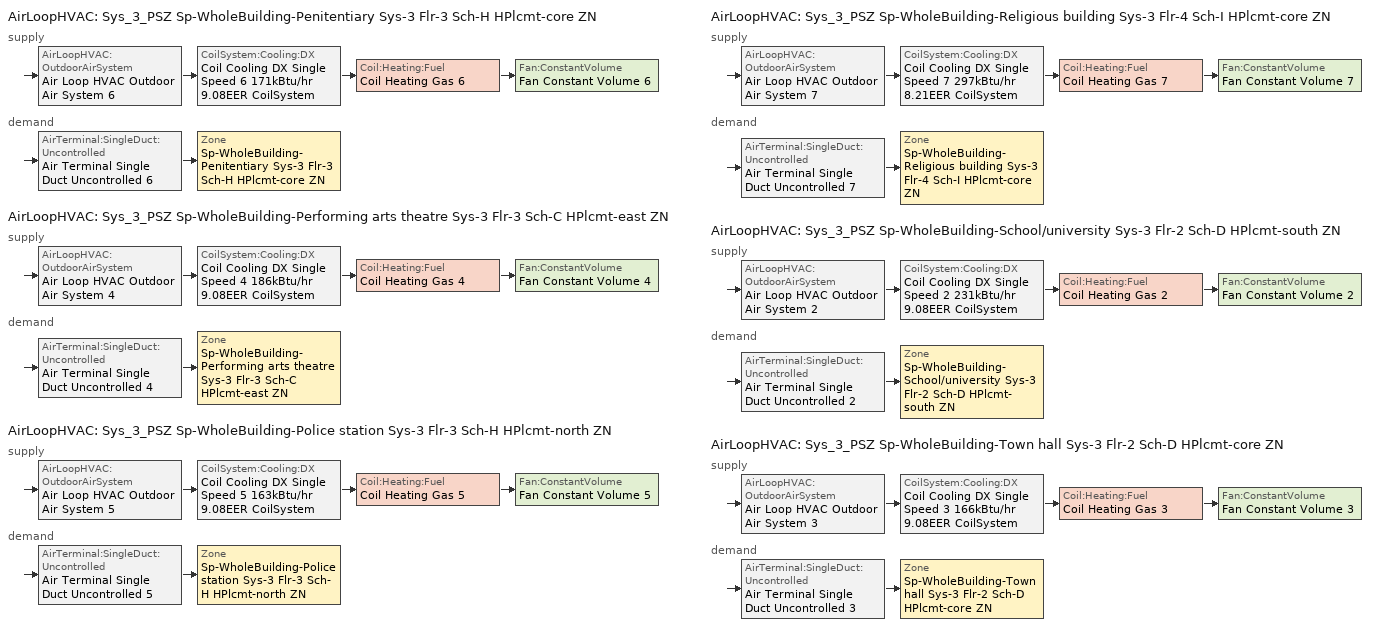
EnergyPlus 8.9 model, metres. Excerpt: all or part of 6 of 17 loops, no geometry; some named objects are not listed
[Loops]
AirLoopHVAC 'Sys_3_PSZ Sp-WholeBuilding-Penitentiary Sys-3 Flr-3 Sch-H HPlcmt-core ZN'
 supply: AirLoopHVAC:OutdoorAirSystem 'Air Loop HVAC Outdoor Air System 6' > CoilSystem:Cooling:DX 'Coil Cooling DX Single Speed 6 171kBtu/hr 9.08EER CoilSystem' > Coil:Heating:Fuel 'Coil Heating Gas 6' > Fan:ConstantVolume 'Fan Constant Volume 6'
 demand: AirTerminal:SingleDuct:Uncontrolled 'Air Terminal Single Duct Uncontrolled 6' > Zone 'Sp-WholeBuilding-Penitentiary Sys-3 Flr-3 Sch-H HPlcmt-core ZN'
AirLoopHVAC 'Sys_3_PSZ Sp-WholeBuilding-Performing arts theatre Sys-3 Flr-3 Sch-C HPlcmt-east ZN'
 supply: AirLoopHVAC:OutdoorAirSystem 'Air Loop HVAC Outdoor Air System 4' > CoilSystem:Cooling:DX 'Coil Cooling DX Single Speed 4 186kBtu/hr 9.08EER CoilSystem' > Coil:Heating:Fuel 'Coil Heating Gas 4' > Fan:ConstantVolume 'Fan Constant Volume 4'
 demand: AirTerminal:SingleDuct:Uncontrolled 'Air Terminal Single Duct Uncontrolled 4' > Zone 'Sp-WholeBuilding-Performing arts theatre Sys-3 Flr-3 Sch-C HPlcmt-east ZN'
AirLoopHVAC 'Sys_3_PSZ Sp-WholeBuilding-Police station Sys-3 Flr-3 Sch-H HPlcmt-north ZN'
 supply: AirLoopHVAC:OutdoorAirSystem 'Air Loop HVAC Outdoor Air System 5' > CoilSystem:Cooling:DX 'Coil Cooling DX Single Speed 5 163kBtu/hr 9.08EER CoilSystem' > Coil:Heating:Fuel 'Coil Heating Gas 5' > Fan:ConstantVolume 'Fan Constant Volume 5'
 demand: AirTerminal:SingleDuct:Uncontrolled 'Air Terminal Single Duct Uncontrolled 5' > Zone 'Sp-WholeBuilding-Police station Sys-3 Flr-3 Sch-H HPlcmt-north ZN'
AirLoopHVAC 'Sys_3_PSZ Sp-WholeBuilding-Religious building Sys-3 Flr-4 Sch-I HPlcmt-core ZN'
 supply: AirLoopHVAC:OutdoorAirSystem 'Air Loop HVAC Outdoor Air System 7' > CoilSystem:Cooling:DX 'Coil Cooling DX Single Speed 7 297kBtu/hr 8.21EER CoilSystem' > Coil:Heating:Fuel 'Coil Heating Gas 7' > Fan:ConstantVolume 'Fan Constant Volume 7'
 demand: AirTerminal:SingleDuct:Uncontrolled 'Air Terminal Single Duct Uncontrolled 7' > Zone 'Sp-WholeBuilding-Religious building Sys-3 Flr-4 Sch-I HPlcmt-core ZN'
AirLoopHVAC 'Sys_3_PSZ Sp-WholeBuilding-School/university Sys-3 Flr-2 Sch-D HPlcmt-south ZN'
 supply: AirLoopHVAC:OutdoorAirSystem 'Air Loop HVAC Outdoor Air System 2' > CoilSystem:Cooling:DX 'Coil Cooling DX Single Speed 2 231kBtu/hr 9.08EER CoilSystem' > Coil:Heating:Fuel 'Coil Heating Gas 2' > Fan:ConstantVolume 'Fan Constant Volume 2'
 demand: AirTerminal:SingleDuct:Uncontrolled 'Air Terminal Single Duct Uncontrolled 2' > Zone 'Sp-WholeBuilding-School/university Sys-3 Flr-2 Sch-D HPlcmt-south ZN'
AirLoopHVAC 'Sys_3_PSZ Sp-WholeBuilding-Town hall Sys-3 Flr-2 Sch-D HPlcmt-core ZN'
 supply: AirLoopHVAC:OutdoorAirSystem 'Air Loop HVAC Outdoor Air System 3' > CoilSystem:Cooling:DX 'Coil Cooling DX Single Speed 3 166kBtu/hr 9.08EER CoilSystem' > Coil:Heating:Fuel 'Coil Heating Gas 3' > Fan:ConstantVolume 'Fan Constant Volume 3'
 demand: AirTerminal:SingleDuct:Uncontrolled 'Air Terminal Single Duct Uncontrolled 3' > Zone 'Sp-WholeBuilding-Town hall Sys-3 Flr-2 Sch-D HPlcmt-core ZN'
[ZoneControl:Thermostat] Control Object Type 1=ThermostatSetpoint:DualSetpoint
Name | Zone or ZoneList | Control Type Schedule | Control Name 1
Sp-WholeBuilding-Penitentiary Sys-3 Flr-3 Sch-H HPlcmt-core ZN Thermostat | Sp-WholeBuilding-Penitentiary Sys-3 Flr-3 Sch-H HPlcmt-core ZN | Sp-WholeBuilding-Penitentiary Sys-3 Flr-3 Sch-H HPlcmt-core ZN Thermostat Schedule | Penitentiary WholeBuilding Thermostat 2
Sp-WholeBuilding-Performing arts theatre Sys-3 Flr-3 Sch-C HPlcmt-east ZN Thermostat | Sp-WholeBuilding-Performing arts theatre Sys-3 Flr-3 Sch-C HPlcmt-east ZN | Sp-WholeBuilding-Performing arts theatre Sys-3 Flr-3 Sch-C HPlcmt-east ZN Thermostat Schedule | Performing arts theatre WholeBuilding Thermostat 2
Sp-WholeBuilding-Police station Sys-3 Flr-3 Sch-H HPlcmt-north ZN Thermostat | Sp-WholeBuilding-Police station Sys-3 Flr-3 Sch-H HPlcmt-north ZN | Sp-WholeBuilding-Police station Sys-3 Flr-3 Sch-H HPlcmt-north ZN Thermostat Schedule | Police station WholeBuilding Thermostat 2
Sp-WholeBuilding-Religious building Sys-3 Flr-4 Sch-I HPlcmt-core ZN Thermostat | Sp-WholeBuilding-Religious building Sys-3 Flr-4 Sch-I HPlcmt-core ZN | Sp-WholeBuilding-Religious building Sys-3 Flr-4 Sch-I HPlcmt-core ZN Thermostat Schedule | Religious building WholeBuilding Thermostat 2
Sp-WholeBuilding-School/university Sys-3 Flr-2 Sch-D HPlcmt-south ZN Thermostat | Sp-WholeBuilding-School/university Sys-3 Flr-2 Sch-D HPlcmt-south ZN | Sp-WholeBuilding-School/university Sys-3 Flr-2 Sch-D HPlcmt-south ZN Thermostat Schedule | School/university WholeBuilding Thermostat 2
Sp-WholeBuilding-Town hall Sys-3 Flr-2 Sch-D HPlcmt-core ZN Thermostat | Sp-WholeBuilding-Town hall Sys-3 Flr-2 Sch-D HPlcmt-core ZN | Sp-WholeBuilding-Town hall Sys-3 Flr-2 Sch-D HPlcmt-core ZN Thermostat Schedule | Town hall WholeBuilding Thermostat 2
[ThermostatSetpoint:DualSetpoint]
Name | Heating Setpoint Temperature Schedule | Cooling Setpoint Temperature Schedule
Penitentiary WholeBuilding Thermostat 2; Police station WholeBuilding Thermostat 2 | NECB-H-Thermostat Setpoint-Heating | NECB-H-Thermostat Setpoint-Cooling
Performing arts theatre WholeBuilding Thermostat 2 | NECB-C-Thermostat Setpoint-Heating | NECB-C-Thermostat Setpoint-Cooling
Religious building WholeBuilding Thermostat 2 | NECB-I-Thermostat Setpoint-Heating | NECB-I-Thermostat Setpoint-Cooling
School/university WholeBuilding Thermostat 2; Town hall WholeBuilding Thermostat 2 | NECB-D-Thermostat Setpoint-Heating | NECB-D-Thermostat Setpoint-Cooling
[Zone equipment]
Sp-WholeBuilding-Penitentiary Sys-3 Flr-3 Sch-H HPlcmt-core ZN: Air Terminal Single Duct Uncontrolled 6, Zone HVAC Baseboard Convective Water 6
Sp-WholeBuilding-Performing arts theatre Sys-3 Flr-3 Sch-C HPlcmt-east ZN: Air Terminal Single Duct Uncontrolled 4, Zone HVAC Baseboard Convective Water 4
Sp-WholeBuilding-Police station Sys-3 Flr-3 Sch-H HPlcmt-north ZN: Air Terminal Single Duct Uncontrolled 5, Zone HVAC Baseboard Convective Water 5
Sp-WholeBuilding-Religious building Sys-3 Flr-4 Sch-I HPlcmt-core ZN: Air Terminal Single Duct Uncontrolled 7, Zone HVAC Baseboard Convective Water 7
Sp-WholeBuilding-School/university Sys-3 Flr-2 Sch-D HPlcmt-south ZN: Air Terminal Single Duct Uncontrolled 2, Zone HVAC Baseboard Convective Water 2
Sp-WholeBuilding-Town hall Sys-3 Flr-2 Sch-D HPlcmt-core ZN: Air Terminal Single Duct Uncontrolled 3, Zone HVAC Baseboard Convective Water 3
[Sizing:Zone] Zone Cooling Design Supply Air Temperature Input Method=SupplyAirTemperature; Zone Cooling Design Supply Air Temperature {C}=13; Zone Cooling Design Supply Air Temperature Difference {deltaC}=11.11; Zone Heating Design Supply Air Temperature Input Method=SupplyAirTemperature; Zone Heating Design Supply Air Temperature {C}=43; Zone Heating Design Supply Air Temperature Difference {deltaC}=11.11; Zone Cooling Design Supply Air Humidity Ratio {kgWater/kgDryAir}=0.0085; Zone Heating Design Supply Air Humidity Ratio {kgWater/kgDryAir}=0.008; Zone Heating Sizing Factor=1.3; Zone Cooling Sizing Factor=1.1; Cooling Design Air Flow Method=DesignDay; Cooling Design Air Flow Rate {m3/s}=0; Cooling Minimum Air Flow per Zone Floor Area {m3/s-m2}=0.000762; Cooling Minimum Air Flow {m3/s}=0; Cooling Minimum Air Flow Fraction=0; Heating Design Air Flow Method=DesignDay; Heating Design Air Flow Rate {m3/s}=0; Heating Maximum Air Flow per Zone Floor Area {m3/s-m2}=0.002032; Heating Maximum Air Flow {m3/s}=0.141576; Heating Maximum Air Flow Fraction=0.3; Account for Dedicated Outdoor Air System=No
Name | Design Specification Outdoor Air Object | Design Specification Zone Air Distribution Object
Sp-WholeBuilding-Penitentiary Sys-3 Flr-3 Sch-H HPlcmt-core ZN | Penitentiary WholeBuilding Ventilation | Sp-WholeBuilding-Penitentiary Sys-3 Flr-3 Sch-H HPlcmt-core ZN Design Spec Zone Air Dist
Sp-WholeBuilding-Performing arts theatre Sys-3 Flr-3 Sch-C HPlcmt-east ZN | Performing arts theatre WholeBuilding Ventilation | Sp-WholeBuilding-Performing arts theatre Sys-3 Flr-3 Sch-C HPlcmt-east ZN Design Spec Zone Air Dist
Sp-WholeBuilding-Police station Sys-3 Flr-3 Sch-H HPlcmt-north ZN | Police station WholeBuilding Ventilation | Sp-WholeBuilding-Police station Sys-3 Flr-3 Sch-H HPlcmt-north ZN Design Spec Zone Air Dist
Sp-WholeBuilding-Religious building Sys-3 Flr-4 Sch-I HPlcmt-core ZN | Religious building WholeBuilding Ventilation | Sp-WholeBuilding-Religious building Sys-3 Flr-4 Sch-I HPlcmt-core ZN Design Spec Zone Air Dist
Sp-WholeBuilding-School/university Sys-3 Flr-2 Sch-D HPlcmt-south ZN | School/university WholeBuilding Ventilation | Sp-WholeBuilding-School/university Sys-3 Flr-2 Sch-D HPlcmt-south ZN Design Spec Zone Air Dist
Sp-WholeBuilding-Town hall Sys-3 Flr-2 Sch-D HPlcmt-core ZN | Town hall WholeBuilding Ventilation | Sp-WholeBuilding-Town hall Sys-3 Flr-2 Sch-D HPlcmt-core ZN Design Spec Zone Air Dist
[DesignSpecification:ZoneAirDistribution] Zone Air Distribution Effectiveness in Cooling Mode=1; Zone Air Distribution Effectiveness in Heating Mode=1
Sp-WholeBuilding-Penitentiary Sys-3 Flr-3 Sch-H HPlcmt-core ZN Design Spec Zone Air Dist; Sp-WholeBuilding-Performing arts theatre Sys-3 Flr-3 Sch-C HPlcmt-east ZN Design Spec Zone Air Dist; Sp-WholeBuilding-Police station Sys-3 Flr-3 Sch-H HPlcmt-north ZN Design Spec Zone Air Dist; Sp-WholeBuilding-Religious building Sys-3 Flr-4 Sch-I HPlcmt-core ZN Design Spec Zone Air Dist; Sp-WholeBuilding-School/university Sys-3 Flr-2 Sch-D HPlcmt-south ZN Design Spec Zone Air Dist; Sp-WholeBuilding-Town hall Sys-3 Flr-2 Sch-D HPlcmt-core ZN Design Spec Zone Air Dist
[Controller:MechanicalVentilation] Demand Controlled Ventilation=No; System Outdoor Air Method=ZoneSum
Name | Availability Schedule | Zone Name 1 | Design Specification Outdoor Air Object Name 1 | Design Specification Zone Air Distribution Object Name 1
Controller Mechanical Ventilation 6 | Sys_3_PSZ Sp-WholeBuilding-Penitentiary Sys-3 Flr-3 Sch-H HPlcmt-core ZN Occ Sch | Sp-WholeBuilding-Penitentiary Sys-3 Flr-3 Sch-H HPlcmt-core ZN | Penitentiary WholeBuilding Ventilation | Sp-WholeBuilding-Penitentiary Sys-3 Flr-3 Sch-H HPlcmt-core ZN Design Spec Zone Air Dist
Controller Mechanical Ventilation 4 | Sys_3_PSZ Sp-WholeBuilding-Performing arts theatre Sys-3 Flr-3 Sch-C HPlcmt-east ZN Occ Sch | Sp-WholeBuilding-Performing arts theatre Sys-3 Flr-3 Sch-C HPlcmt-east ZN | Performing arts theatre WholeBuilding Ventilation | Sp-WholeBuilding-Performing arts theatre Sys-3 Flr-3 Sch-C HPlcmt-east ZN Design Spec Zone Air Dist
Controller Mechanical Ventilation 5 | Sys_3_PSZ Sp-WholeBuilding-Police station Sys-3 Flr-3 Sch-H HPlcmt-north ZN Occ Sch | Sp-WholeBuilding-Police station Sys-3 Flr-3 Sch-H HPlcmt-north ZN | Police station WholeBuilding Ventilation | Sp-WholeBuilding-Police station Sys-3 Flr-3 Sch-H HPlcmt-north ZN Design Spec Zone Air Dist
Controller Mechanical Ventilation 7 | Sys_3_PSZ Sp-WholeBuilding-Religious building Sys-3 Flr-4 Sch-I HPlcmt-core ZN Occ Sch | Sp-WholeBuilding-Religious building Sys-3 Flr-4 Sch-I HPlcmt-core ZN | Religious building WholeBuilding Ventilation | Sp-WholeBuilding-Religious building Sys-3 Flr-4 Sch-I HPlcmt-core ZN Design Spec Zone Air Dist
Controller Mechanical Ventilation 2 | Sys_3_PSZ Sp-WholeBuilding-School/university Sys-3 Flr-2 Sch-D HPlcmt-south ZN Occ Sch | Sp-WholeBuilding-School/university Sys-3 Flr-2 Sch-D HPlcmt-south ZN | School/university WholeBuilding Ventilation | Sp-WholeBuilding-School/university Sys-3 Flr-2 Sch-D HPlcmt-south ZN Design Spec Zone Air Dist
Controller Mechanical Ventilation 3 | Sys_3_PSZ Sp-WholeBuilding-Town hall Sys-3 Flr-2 Sch-D HPlcmt-core ZN Occ Sch | Sp-WholeBuilding-Town hall Sys-3 Flr-2 Sch-D HPlcmt-core ZN | Town hall WholeBuilding Ventilation | Sp-WholeBuilding-Town hall Sys-3 Flr-2 Sch-D HPlcmt-core ZN Design Spec Zone Air Dist
[DesignSpecification:OutdoorAir] Outdoor Air Method=Sum; Outdoor Air Flow per Person {m3/s-person}=0; Outdoor Air Flow per Zone {m3/s}=0; Outdoor Air Flow Air Changes per Hour {1/hr}=0
Name | Outdoor Air Flow per Zone Floor Area {m3/s-m2}
Penitentiary WholeBuilding Ventilation | 0.000381
Performing arts theatre WholeBuilding Ventilation | 0.00059944
Police station WholeBuilding Ventilation; Town hall WholeBuilding Ventilation | 0.00040132
Religious building WholeBuilding Ventilation | 0.00077724
School/university WholeBuilding Ventilation | 0.00074676
[AirTerminal:SingleDuct:Uncontrolled] Availability Schedule=Always On Discrete; Maximum Air Flow Rate {m3/s}=AutoSize
Air Terminal Single Duct Uncontrolled 6; Air Terminal Single Duct Uncontrolled 4; Air Terminal Single Duct Uncontrolled 5; Air Terminal Single Duct Uncontrolled 7; Air Terminal Single Duct Uncontrolled 2; Air Terminal Single Duct Uncontrolled 3
[AirLoopHVAC] Design Supply Air Flow Rate {m3/s}=AutoSize
Sys_3_PSZ Sp-WholeBuilding-Penitentiary Sys-3 Flr-3 Sch-H HPlcmt-core ZN; Sys_3_PSZ Sp-WholeBuilding-Performing arts theatre Sys-3 Flr-3 Sch-C HPlcmt-east ZN; Sys_3_PSZ Sp-WholeBuilding-Police station Sys-3 Flr-3 Sch-H HPlcmt-north ZN; Sys_3_PSZ Sp-WholeBuilding-Religious building Sys-3 Flr-4 Sch-I HPlcmt-core ZN; Sys_3_PSZ Sp-WholeBuilding-School/university Sys-3 Flr-2 Sch-D HPlcmt-south ZN; Sys_3_PSZ Sp-WholeBuilding-Town hall Sys-3 Flr-2 Sch-D HPlcmt-core ZN
[Sizing:System] Type of Load to Size On=Sensible; Design Outdoor Air Flow Rate {m3/s}=Autosize; Central Heating Maximum System Air Flow Ratio=1; Preheat Design Temperature {C}=7; Preheat Design Humidity Ratio {kgWater/kgDryAir}=0.008; Precool Design Temperature {C}=13; Precool Design Humidity Ratio {kgWater/kgDryAir}=0.008; Central Cooling Design Supply Air Temperature {C}=13; Central Heating Design Supply Air Temperature {C}=43; Type of Zone Sum to Use=NonCoincident; 100% Outdoor Air in Cooling=No; 100% Outdoor Air in Heating=No; Central Cooling Design Supply Air Humidity Ratio {kgWater/kgDryAir}=0.0085; Central Heating Design Supply Air Humidity Ratio {kgWater/kgDryAir}=0.008; Cooling Supply Air Flow Rate Method=DesignDay; Cooling Supply Air Flow Rate {m3/s}=0; Cooling Supply Air Flow Rate Per Floor Area {m3/s-m2}=0.00996765; Cooling Fraction of Autosized Cooling Supply Air Flow Rate=1; Cooling Supply Air Flow Rate Per Unit Cooling Capacity {m3/s-W}=3.94755e-05; Heating Supply Air Flow Rate Method=DesignDay; Heating Supply Air Flow Rate {m3/s}=0; Heating Supply Air Flow Rate Per Floor Area {m3/s-m2}=0.00996765; Heating Fraction of Autosized Heating Supply Air Flow Rate=1; Heating Fraction of Autosized Cooling Supply Air Flow Rate=1; Heating Supply Air Flow Rate Per Unit Heating Capacity {m3/s-W}=3.15882e-05; System Outdoor Air Method=ZoneSum; Zone Maximum Outdoor Air Fraction=1; Cooling Design Capacity Method=CoolingDesignCapacity; Cooling Design Capacity {W}=Autosize; Cooling Design Capacity Per Floor Area {W/m2}=234.7; Fraction of Autosized Cooling Design Capacity=1; Heating Design Capacity Method=HeatingDesignCapacity; Heating Design Capacity {W}=Autosize; Heating Design Capacity Per Floor Area {W/m2}=157; Fraction of Autosized Heating Design Capacity=1; Central Cooling Capacity Control Method=OnOff
Sys_3_PSZ Sp-WholeBuilding-Penitentiary Sys-3 Flr-3 Sch-H HPlcmt-core ZN; Sys_3_PSZ Sp-WholeBuilding-Performing arts theatre Sys-3 Flr-3 Sch-C HPlcmt-east ZN; Sys_3_PSZ Sp-WholeBuilding-Police station Sys-3 Flr-3 Sch-H HPlcmt-north ZN; Sys_3_PSZ Sp-WholeBuilding-Religious building Sys-3 Flr-4 Sch-I HPlcmt-core ZN; Sys_3_PSZ Sp-WholeBuilding-School/university Sys-3 Flr-2 Sch-D HPlcmt-south ZN; Sys_3_PSZ Sp-WholeBuilding-Town hall Sys-3 Flr-2 Sch-D HPlcmt-core ZN
[Controller:OutdoorAir] Minimum Outdoor Air Flow Rate {m3/s}=Autosize; Maximum Outdoor Air Flow Rate {m3/s}=Autosize; Economizer Control Type=DifferentialEnthalpy; Economizer Control Action Type=ModulateFlow; Lockout Type=NoLockout; Minimum Limit Type=FixedMinimum; High Humidity Control=No; Control High Indoor Humidity Based on Outdoor Humidity Ratio=Yes; Heat Recovery Bypass Control Type=BypassWhenOAFlowGreaterThanMinimum
Name | Minimum Outdoor Air Schedule | Mechanical Ventilation Controller
Controller Outdoor Air 6 | Sys_3_PSZ Sp-WholeBuilding-Penitentiary Sys-3 Flr-3 Sch-H HPlcmt-core ZN Occ Sch | Controller Mechanical Ventilation 6
Controller Outdoor Air 4 | Sys_3_PSZ Sp-WholeBuilding-Performing arts theatre Sys-3 Flr-3 Sch-C HPlcmt-east ZN Occ Sch | Controller Mechanical Ventilation 4
Controller Outdoor Air 5 | Sys_3_PSZ Sp-WholeBuilding-Police station Sys-3 Flr-3 Sch-H HPlcmt-north ZN Occ Sch | Controller Mechanical Ventilation 5
Controller Outdoor Air 7 | Sys_3_PSZ Sp-WholeBuilding-Religious building Sys-3 Flr-4 Sch-I HPlcmt-core ZN Occ Sch | Controller Mechanical Ventilation 7
Controller Outdoor Air 2 | Sys_3_PSZ Sp-WholeBuilding-School/university Sys-3 Flr-2 Sch-D HPlcmt-south ZN Occ Sch | Controller Mechanical Ventilation 2
Controller Outdoor Air 3 | Sys_3_PSZ Sp-WholeBuilding-Town hall Sys-3 Flr-2 Sch-D HPlcmt-core ZN Occ Sch | Controller Mechanical Ventilation 3
[HeatExchanger:AirToAir:SensibleAndLatent] Availability Schedule=Always On Discrete; Nominal Supply Air Flow Rate {m3/s}=Autosize; Sensible Effectiveness at 100% Heating Air Flow=0.5; Latent Effectiveness at 100% Heating Air Flow=0.5; Sensible Effectiveness at 75% Heating Air Flow=0.5; Latent Effectiveness at 75% Heating Air Flow=0.5; Sensible Effectiveness at 100% Cooling Air Flow=0.5; Latent Effectiveness at 100% Cooling Air Flow=0.5; Sensible Effectiveness at 75% Cooling Air Flow=0.5; Latent Effectiveness at 75% Cooling Air Flow=0.5; Supply Air Outlet Temperature Control=Yes; Heat Exchanger Type=Rotary; Frost Control Type=ExhaustOnly; Threshold Temperature {C}=-23.3; Initial Defrost Time Fraction=0.167; Rate of Defrost Time Fraction Increase {1/K}=1.44; Economizer Lockout=Yes
Name | Nominal Electric Power {W}
Sys_3_PSZ Sp-WholeBuilding-Penitentiary Sys-3 Flr-3 Sch-H HPlcmt-core ZN ERV | 733.419
Sys_3_PSZ Sp-WholeBuilding-Performing arts theatre Sys-3 Flr-3 Sch-C HPlcmt-east ZN ERV | 856.434
Sys_3_PSZ Sp-WholeBuilding-Police station Sys-3 Flr-3 Sch-H HPlcmt-north ZN ERV | 589.901
Sys_3_PSZ Sp-WholeBuilding-Religious building Sys-3 Flr-4 Sch-I HPlcmt-core ZN ERV | 1444.17
Sys_3_PSZ Sp-WholeBuilding-School/university Sys-3 Flr-2 Sch-D HPlcmt-south ZN ERV | 1054.63
Sys_3_PSZ Sp-WholeBuilding-Town hall Sys-3 Flr-2 Sch-D HPlcmt-core ZN ERV | 769.868
[SetpointManager:OutdoorAirPretreat] Control Variable=Temperature; Minimum Setpoint Temperature {C}=-99; Maximum Setpoint Temperature {C}=99; Minimum Setpoint Humidity Ratio {kgWater/kgDryAir}=1e-05; Maximum Setpoint Humidity Ratio {kgWater/kgDryAir}=1
Setpoint Manager Outdoor Air Pretreat 1; Setpoint Manager Outdoor Air Pretreat 2; Setpoint Manager Outdoor Air Pretreat 3; Setpoint Manager Outdoor Air Pretreat 4; Setpoint Manager Outdoor Air Pretreat 5; Setpoint Manager Outdoor Air Pretreat 6
[SetpointManager:MixedAir] Control Variable=Temperature
Node 107 OS Default SPM; Node 106 OS Default SPM; Node 105 OS Default SPM; Node 81 OS Default SPM; Node 80 OS Default SPM; Node 79 OS Default SPM; Node 94 OS Default SPM; Node 93 OS Default SPM; Node 92 OS Default SPM; Node 120 OS Default SPM; Node 119 OS Default SPM; Node 118 OS Default SPM; Node 55 OS Default SPM; Node 54 OS Default SPM; Node 53 OS Default SPM; Node 68 OS Default SPM; Node 67 OS Default SPM; Node 66 OS Default SPM
[CoilSystem:Cooling:DX] Availability Schedule=Always On Discrete
Name | Cooling Coil
Coil Cooling DX Single Speed 6 171kBtu/hr 9.08EER CoilSystem | Coil Cooling DX Single Speed 6 171kBtu/hr 9.08EER
Coil Cooling DX Single Speed 4 186kBtu/hr 9.08EER CoilSystem | Coil Cooling DX Single Speed 4 186kBtu/hr 9.08EER
Coil Cooling DX Single Speed 5 163kBtu/hr 9.08EER CoilSystem | Coil Cooling DX Single Speed 5 163kBtu/hr 9.08EER
Coil Cooling DX Single Speed 7 297kBtu/hr 8.21EER CoilSystem | Coil Cooling DX Single Speed 7 297kBtu/hr 8.21EER
Coil Cooling DX Single Speed 2 231kBtu/hr 9.08EER CoilSystem | Coil Cooling DX Single Speed 2 231kBtu/hr 9.08EER
Coil Cooling DX Single Speed 3 166kBtu/hr 9.08EER CoilSystem | Coil Cooling DX Single Speed 3 166kBtu/hr 9.08EER
[Coil:Cooling:DX:SingleSpeed] Availability Schedule=Always On Discrete; Gross Rated Total Cooling Capacity {W}=Autosize; Gross Rated Sensible Heat Ratio=Autosize; Rated Air Flow Rate {m3/s}=Autosize; Rated Evaporator Fan Power Per Volume Flow Rate {W/(m3/s)}=773.3; Total Cooling Capacity Function of Temperature Curve=DXCOOL-NECB2011-REF-CAPFT; Total Cooling Capacity Function of Flow Fraction Curve=DXCOOL-NECB2011-REF-CAPFFLOW; Energy Input Ratio Function of Temperature Curve=DXCOOL-NECB2011-REF-COOLEIRFT; Energy Input Ratio Function of Flow Fraction Curve=DXCOOL-NECB2011-REF-COOLEIRFFLOW; Part Load Fraction Correlation Curve=DXCOOL-NECB2011-REF-COOLPLFFPLR; Condenser Type=AirCooled; Evaporative Condenser Effectiveness=0; Evaporative Condenser Air Flow Rate {m3/s}=Autosize; Evaporative Condenser Pump Rated Power Consumption {W}=Autosize; Crankcase Heater Capacity {W}=0; Maximum Outdoor Dry-Bulb Temperature for Crankcase Heater Operation {C}=0; Basin Heater Capacity {W/K}=0; Basin Heater Setpoint Temperature {C}=10
Name | Gross Rated Cooling COP {W/W}
Coil Cooling DX Single Speed 6 171kBtu/hr 9.08EER | 3.19051
Coil Cooling DX Single Speed 4 186kBtu/hr 9.08EER | 3.20115
Coil Cooling DX Single Speed 5 163kBtu/hr 9.08EER | 3.18522
Coil Cooling DX Single Speed 7 297kBtu/hr 8.21EER | 2.96639
Coil Cooling DX Single Speed 2 231kBtu/hr 9.08EER | 3.23346
Coil Cooling DX Single Speed 3 166kBtu/hr 9.08EER | 3.18731
[Coil:Heating:Fuel] Availability Schedule=Always On Discrete; Fuel Type=NaturalGas; Burner Efficiency=0.81; Nominal Capacity {W}=AutoSize; Parasitic Electric Load {W}=0; Part Load Fraction Correlation Curve=FURNACE-EFFPLR-NECB2011; Parasitic Fuel Load {W}=0
Coil Heating Gas 6; Coil Heating Gas 4; Coil Heating Gas 5; Coil Heating Gas 7; Coil Heating Gas 2; Coil Heating Gas 3
[Fan:ConstantVolume] Fan Total Efficiency=0.39975; Pressure Rise {Pa}=640; Maximum Flow Rate {m3/s}=AutoSize; Motor Efficiency=0.615; Motor In Airstream Fraction=1
Name | Availability Schedule
Fan Constant Volume 6 | Sys_3_PSZ Sp-WholeBuilding-Penitentiary Sys-3 Flr-3 Sch-H HPlcmt-core ZN Occ Sch
Fan Constant Volume 4 | Sys_3_PSZ Sp-WholeBuilding-Performing arts theatre Sys-3 Flr-3 Sch-C HPlcmt-east ZN Occ Sch
Fan Constant Volume 5 | Sys_3_PSZ Sp-WholeBuilding-Police station Sys-3 Flr-3 Sch-H HPlcmt-north ZN Occ Sch
Fan Constant Volume 7 | Sys_3_PSZ Sp-WholeBuilding-Religious building Sys-3 Flr-4 Sch-I HPlcmt-core ZN Occ Sch
Fan Constant Volume 2 | Sys_3_PSZ Sp-WholeBuilding-School/university Sys-3 Flr-2 Sch-D HPlcmt-south ZN Occ Sch
Fan Constant Volume 3 | Sys_3_PSZ Sp-WholeBuilding-Town hall Sys-3 Flr-2 Sch-D HPlcmt-core ZN Occ Sch
[SetpointManager:SingleZone:Reheat] Control Variable=Temperature; Minimum Supply Air Temperature {C}=13; Maximum Supply Air Temperature {C}=43
Name | Control Zone
Setpoint Manager Single Zone Reheat 6 | Sp-WholeBuilding-Penitentiary Sys-3 Flr-3 Sch-H HPlcmt-core ZN
Setpoint Manager Single Zone Reheat 4 | Sp-WholeBuilding-Performing arts theatre Sys-3 Flr-3 Sch-C HPlcmt-east ZN
Setpoint Manager Single Zone Reheat 5 | Sp-WholeBuilding-Police station Sys-3 Flr-3 Sch-H HPlcmt-north ZN
Setpoint Manager Single Zone Reheat 7 | Sp-WholeBuilding-Religious building Sys-3 Flr-4 Sch-I HPlcmt-core ZN
Setpoint Manager Single Zone Reheat 2 | Sp-WholeBuilding-School/university Sys-3 Flr-2 Sch-D HPlcmt-south ZN
Setpoint Manager Single Zone Reheat 3 | Sp-WholeBuilding-Town hall Sys-3 Flr-2 Sch-D HPlcmt-core ZN
[Schedule:Compact]
Sp-WholeBuilding-Penitentiary Sys-3 Flr-3 Sch-H HPlcmt-core ZN Thermostat Schedule; Sp-WholeBuilding-Performing arts theatre Sys-3 Flr-3 Sch-C HPlcmt-east ZN Thermostat Schedule; Sp-WholeBuilding-Police station Sys-3 Flr-3 Sch-H HPlcmt-north ZN Thermostat Schedule; Sp-WholeBuilding-Religious building Sys-3 Flr-4 Sch-I HPlcmt-core ZN Thermostat Schedule; Sp-WholeBuilding-School/university Sys-3 Flr-2 Sch-D HPlcmt-south ZN Thermostat Schedule; Sp-WholeBuilding-Town hall Sys-3 Flr-2 Sch-D HPlcmt-core ZN Thermostat Schedule: Through: 12/31, For: AllDays, Until: 24:00, 4
[Schedule:Day:Interval]
NECB-C-Thermostat Setpoint-Heating Sun|Hol Day: No, 09:00, 18, 10:00, 20, 19:00, 22, 24:00, 18
NECB-C-Thermostat Setpoint-Heating Default|Wkdy Day; NECB-C-Thermostat Setpoint-Heating Sat Day; NECB-C-Thermostat Setpoint-Heating Default: No, 07:00, 18, 08:00, 20, 21:00, 22, 24:00, 18
NECB-C-Thermostat Setpoint-Cooling Sun|Hol Day: No, 07:00, 35, 19:00, 24, 24:00, 35
NECB-C-Thermostat Setpoint-Cooling Default|Wkdy Day; NECB-C-Thermostat Setpoint-Cooling Sat Day; NECB-C-Thermostat Setpoint-Cooling Default: No, 07:00, 35, 21:00, 24, 24:00, 35
NECB-D-Thermostat Setpoint-Heating Sun|Hol Day; NECB-D-Thermostat Setpoint-Heating Sat Day: No, 24:00, 18
NECB-D-Thermostat Setpoint-Heating Default|Wkdy Day; NECB-D-Thermostat Setpoint-Heating Default: No, 07:00, 18, 08:00, 20, 23:00, 22, 24:00, 18
NECB-D-Thermostat Setpoint-Cooling Sun|Hol Day; NECB-D-Thermostat Setpoint-Cooling Sat Day: No, 24:00, 35
NECB-D-Thermostat Setpoint-Cooling Default|Wkdy Day; NECB-D-Thermostat Setpoint-Cooling Default: No, 07:00, 35, 23:00, 24, 24:00, 35
NECB-H-Thermostat Setpoint-Heating Sun|Hol Day; NECB-H-Thermostat Setpoint-Heating Default|Wkdy Day; NECB-H-Thermostat Setpoint-Heating Sat Day; NECB-H-Thermostat Setpoint-Heating Default: No, 01:00, 22, 07:00, 18, 08:00, 20, 24:00, 22
NECB-H-Thermostat Setpoint-Cooling Sun|Hol Day; NECB-H-Thermostat Setpoint-Cooling Default|Wkdy Day; NECB-H-Thermostat Setpoint-Cooling Sat Day; NECB-H-Thermostat Setpoint-Cooling Default: No, 24:00, 24
Sys_3_PSZ Sp-WholeBuilding-Penitentiary Sys-3 Flr-3 Sch-H HPlcmt-core ZN Occ Sch Sunday; Sys_3_PSZ Sp-WholeBuilding-Penitentiary Sys-3 Flr-3 Sch-H HPlcmt-core ZN Occ Sch Monday; Sys_3_PSZ Sp-WholeBuilding-Penitentiary Sys-3 Flr-3 Sch-H HPlcmt-core ZN Occ Sch Tuesday; Sys_3_PSZ Sp-WholeBuilding-Penitentiary Sys-3 Flr-3 Sch-H HPlcmt-core ZN Occ Sch Wednesday; Sys_3_PSZ Sp-WholeBuilding-Penitentiary Sys-3 Flr-3 Sch-H HPlcmt-core ZN Occ Sch Thursday; Sys_3_PSZ Sp-WholeBuilding-Penitentiary Sys-3 Flr-3 Sch-H HPlcmt-core ZN Occ Sch Friday; Sys_3_PSZ Sp-WholeBuilding-Penitentiary Sys-3 Flr-3 Sch-H HPlcmt-core ZN Occ Sch Saturday; Sys_3_PSZ Sp-WholeBuilding-Penitentiary Sys-3 Flr-3 Sch-H HPlcmt-core ZN Occ Sch Default; Sys_3_PSZ Sp-WholeBuilding-Penitentiary Sys-3 Flr-3 Sch-H HPlcmt-core ZN Occ Sch Summer Design Day; Sys_3_PSZ Sp-WholeBuilding-Penitentiary Sys-3 Flr-3 Sch-H HPlcmt-core ZN Occ Sch Winter Design Day; Sys_3_PSZ Sp-WholeBuilding-Performing arts theatre Sys-3 Flr-3 Sch-C HPlcmt-east ZN Occ Sch Default; Sys_3_PSZ Sp-WholeBuilding-Performing arts theatre Sys-3 Flr-3 Sch-C HPlcmt-east ZN Occ Sch Summer Design Day; Sys_3_PSZ Sp-WholeBuilding-Performing arts theatre Sys-3 Flr-3 Sch-C HPlcmt-east ZN Occ Sch Winter Design Day; Sys_3_PSZ Sp-WholeBuilding-Police station Sys-3 Flr-3 Sch-H HPlcmt-north ZN Occ Sch Sunday; Sys_3_PSZ Sp-WholeBuilding-Police station Sys-3 Flr-3 Sch-H HPlcmt-north ZN Occ Sch Monday; Sys_3_PSZ Sp-WholeBuilding-Police station Sys-3 Flr-3 Sch-H HPlcmt-north ZN Occ Sch Tuesday; Sys_3_PSZ Sp-WholeBuilding-Police station Sys-3 Flr-3 Sch-H HPlcmt-north ZN Occ Sch Wednesday; Sys_3_PSZ Sp-WholeBuilding-Police station Sys-3 Flr-3 Sch-H HPlcmt-north ZN Occ Sch Thursday; Sys_3_PSZ Sp-WholeBuilding-Police station Sys-3 Flr-3 Sch-H HPlcmt-north ZN Occ Sch Friday; Sys_3_PSZ Sp-WholeBuilding-Police station Sys-3 Flr-3 Sch-H HPlcmt-north ZN Occ Sch Saturday; Sys_3_PSZ Sp-WholeBuilding-Police station Sys-3 Flr-3 Sch-H HPlcmt-north ZN Occ Sch Default; Sys_3_PSZ Sp-WholeBuilding-Police station Sys-3 Flr-3 Sch-H HPlcmt-north ZN Occ Sch Summer Design Day; Sys_3_PSZ Sp-WholeBuilding-Police station Sys-3 Flr-3 Sch-H HPlcmt-north ZN Occ Sch Winter Design Day; Sys_3_PSZ Sp-WholeBuilding-Religious building Sys-3 Flr-4 Sch-I HPlcmt-core ZN Occ Sch Default; Sys_3_PSZ Sp-WholeBuilding-Religious building Sys-3 Flr-4 Sch-I HPlcmt-core ZN Occ Sch Summer Design Day; Sys_3_PSZ Sp-WholeBuilding-Religious building Sys-3 Flr-4 Sch-I HPlcmt-core ZN Occ Sch Winter Design Day; Sys_3_PSZ Sp-WholeBuilding-School/university Sys-3 Flr-2 Sch-D HPlcmt-south ZN Occ Sch Default; Sys_3_PSZ Sp-WholeBuilding-School/university Sys-3 Flr-2 Sch-D HPlcmt-south ZN Occ Sch Summer Design Day; Sys_3_PSZ Sp-WholeBuilding-School/university Sys-3 Flr-2 Sch-D HPlcmt-south ZN Occ Sch Winter Design Day; Sys_3_PSZ Sp-WholeBuilding-Town hall Sys-3 Flr-2 Sch-D HPlcmt-core ZN Occ Sch Default; Sys_3_PSZ Sp-WholeBuilding-Town hall Sys-3 Flr-2 Sch-D HPlcmt-core ZN Occ Sch Summer Design Day; Sys_3_PSZ Sp-WholeBuilding-Town hall Sys-3 Flr-2 Sch-D HPlcmt-core ZN Occ Sch Winter Design Day: No, 24:00, 1
Sys_3_PSZ Sp-WholeBuilding-Performing arts theatre Sys-3 Flr-3 Sch-C HPlcmt-east ZN Occ Sch Sunday: No, 09:00, 0, 19:00, 1, 24:00, 0
Sys_3_PSZ Sp-WholeBuilding-Performing arts theatre Sys-3 Flr-3 Sch-C HPlcmt-east ZN Occ Sch Monday; Sys_3_PSZ Sp-WholeBuilding-Performing arts theatre Sys-3 Flr-3 Sch-C HPlcmt-east ZN Occ Sch Tuesday; Sys_3_PSZ Sp-WholeBuilding-Performing arts theatre Sys-3 Flr-3 Sch-C HPlcmt-east ZN Occ Sch Wednesday; Sys_3_PSZ Sp-WholeBuilding-Performing arts theatre Sys-3 Flr-3 Sch-C HPlcmt-east ZN Occ Sch Thursday; Sys_3_PSZ Sp-WholeBuilding-Performing arts theatre Sys-3 Flr-3 Sch-C HPlcmt-east ZN Occ Sch Friday; Sys_3_PSZ Sp-WholeBuilding-Performing arts theatre Sys-3 Flr-3 Sch-C HPlcmt-east ZN Occ Sch Saturday: No, 09:00, 0, 21:00, 1, 24:00, 0
NECB-I-Thermostat Setpoint-Heating Sun|Hol Day: No, 07:00, 18, 08:00, 20, 14:00, 22, 24:00, 18
NECB-I-Thermostat Setpoint-Heating Default|Wkdy Day; NECB-I-Thermostat Setpoint-Heating Default: No, 14:00, 18, 15:00, 20, 24:00, 22
NECB-I-Thermostat Setpoint-Heating Sat Day: No, 10:00, 18, 11:00, 20, 24:00, 22
NECB-I-Thermostat Setpoint-Cooling Sun|Hol Day: No, 07:00, 35, 14:00, 24, 24:00, 35
NECB-I-Thermostat Setpoint-Cooling Default|Wkdy Day; NECB-I-Thermostat Setpoint-Cooling Default: No, 14:00, 35, 24:00, 24
NECB-I-Thermostat Setpoint-Cooling Sat Day: No, 10:00, 35, 24:00, 24
Sys_3_PSZ Sp-WholeBuilding-Religious building Sys-3 Flr-4 Sch-I HPlcmt-core ZN Occ Sch Sunday: No, 08:00, 0, 14:00, 1, 24:00, 0
Sys_3_PSZ Sp-WholeBuilding-Religious building Sys-3 Flr-4 Sch-I HPlcmt-core ZN Occ Sch Monday; Sys_3_PSZ Sp-WholeBuilding-Religious building Sys-3 Flr-4 Sch-I HPlcmt-core ZN Occ Sch Tuesday; Sys_3_PSZ Sp-WholeBuilding-Religious building Sys-3 Flr-4 Sch-I HPlcmt-core ZN Occ Sch Wednesday; Sys_3_PSZ Sp-WholeBuilding-Religious building Sys-3 Flr-4 Sch-I HPlcmt-core ZN Occ Sch Thursday; Sys_3_PSZ Sp-WholeBuilding-Religious building Sys-3 Flr-4 Sch-I HPlcmt-core ZN Occ Sch Friday: No, 18:00, 0, 24:00, 1
Sys_3_PSZ Sp-WholeBuilding-Religious building Sys-3 Flr-4 Sch-I HPlcmt-core ZN Occ Sch Saturday: No, 13:00, 0, 24:00, 1
Sys_3_PSZ Sp-WholeBuilding-School/university Sys-3 Flr-2 Sch-D HPlcmt-south ZN Occ Sch Sunday; Sys_3_PSZ Sp-WholeBuilding-School/university Sys-3 Flr-2 Sch-D HPlcmt-south ZN Occ Sch Saturday; Sys_3_PSZ Sp-WholeBuilding-Town hall Sys-3 Flr-2 Sch-D HPlcmt-core ZN Occ Sch Sunday; Sys_3_PSZ Sp-WholeBuilding-Town hall Sys-3 Flr-2 Sch-D HPlcmt-core ZN Occ Sch Saturday: No, 24:00, 0
Sys_3_PSZ Sp-WholeBuilding-School/university Sys-3 Flr-2 Sch-D HPlcmt-south ZN Occ Sch Monday; Sys_3_PSZ Sp-WholeBuilding-School/university Sys-3 Flr-2 Sch-D HPlcmt-south ZN Occ Sch Tuesday; Sys_3_PSZ Sp-WholeBuilding-School/university Sys-3 Flr-2 Sch-D HPlcmt-south ZN Occ Sch Wednesday; Sys_3_PSZ Sp-WholeBuilding-School/university Sys-3 Flr-2 Sch-D HPlcmt-south ZN Occ Sch Thursday; Sys_3_PSZ Sp-WholeBuilding-School/university Sys-3 Flr-2 Sch-D HPlcmt-south ZN Occ Sch Friday; Sys_3_PSZ Sp-WholeBuilding-Town hall Sys-3 Flr-2 Sch-D HPlcmt-core ZN Occ Sch Monday; Sys_3_PSZ Sp-WholeBuilding-Town hall Sys-3 Flr-2 Sch-D HPlcmt-core ZN Occ Sch Tuesday; Sys_3_PSZ Sp-WholeBuilding-Town hall Sys-3 Flr-2 Sch-D HPlcmt-core ZN Occ Sch Wednesday; Sys_3_PSZ Sp-WholeBuilding-Town hall Sys-3 Flr-2 Sch-D HPlcmt-core ZN Occ Sch Thursday; Sys_3_PSZ Sp-WholeBuilding-Town hall Sys-3 Flr-2 Sch-D HPlcmt-core ZN Occ Sch Friday: No, 09:00, 0, 18:00, 1, 19:00, 0, 22:00, 1, 24:00, 0
[Schedule:Week:Daily]
NECB-C-Thermostat Setpoint-Heating Week Rule - Jan1-Dec31: NECB-C-Thermostat Setpoint-Heating Sun|Hol Day, NECB-C-Thermostat Setpoint-Heating Default|Wkdy Day, NECB-C-Thermostat Setpoint-Heating Default|Wkdy Day, NECB-C-Thermostat Setpoint-Heating Default|Wkdy Day, NECB-C-Thermostat Setpoint-Heating Default|Wkdy Day, NECB-C-Thermostat Setpoint-Heating Default|Wkdy Day, NECB-C-Thermostat Setpoint-Heating Sat Day, NECB-C-Thermostat Setpoint-Heating Default, NECB-C-Thermostat Setpoint-Heating Default, NECB-C-Thermostat Setpoint-Heating Default, NECB-C-Thermostat Setpoint-Heating Default, NECB-C-Thermostat Setpoint-Heating Default
NECB-C-Thermostat Setpoint-Cooling Week Rule - Jan1-Dec31: NECB-C-Thermostat Setpoint-Cooling Sun|Hol Day, NECB-C-Thermostat Setpoint-Cooling Default|Wkdy Day, NECB-C-Thermostat Setpoint-Cooling Default|Wkdy Day, NECB-C-Thermostat Setpoint-Cooling Default|Wkdy Day, NECB-C-Thermostat Setpoint-Cooling Default|Wkdy Day, NECB-C-Thermostat Setpoint-Cooling Default|Wkdy Day, NECB-C-Thermostat Setpoint-Cooling Sat Day, NECB-C-Thermostat Setpoint-Cooling Default, NECB-C-Thermostat Setpoint-Cooling Default, NECB-C-Thermostat Setpoint-Cooling Default, NECB-C-Thermostat Setpoint-Cooling Default, NECB-C-Thermostat Setpoint-Cooling Default
NECB-D-Thermostat Setpoint-Heating Week Rule - Jan1-Dec31: NECB-D-Thermostat Setpoint-Heating Sun|Hol Day, NECB-D-Thermostat Setpoint-Heating Default|Wkdy Day, NECB-D-Thermostat Setpoint-Heating Default|Wkdy Day, NECB-D-Thermostat Setpoint-Heating Default|Wkdy Day, NECB-D-Thermostat Setpoint-Heating Default|Wkdy Day, NECB-D-Thermostat Setpoint-Heating Default|Wkdy Day, NECB-D-Thermostat Setpoint-Heating Sat Day, NECB-D-Thermostat Setpoint-Heating Default, NECB-D-Thermostat Setpoint-Heating Default, NECB-D-Thermostat Setpoint-Heating Default, NECB-D-Thermostat Setpoint-Heating Default, NECB-D-Thermostat Setpoint-Heating Default
NECB-D-Thermostat Setpoint-Cooling Week Rule - Jan1-Dec31: NECB-D-Thermostat Setpoint-Cooling Sun|Hol Day, NECB-D-Thermostat Setpoint-Cooling Default|Wkdy Day, NECB-D-Thermostat Setpoint-Cooling Default|Wkdy Day, NECB-D-Thermostat Setpoint-Cooling Default|Wkdy Day, NECB-D-Thermostat Setpoint-Cooling Default|Wkdy Day, NECB-D-Thermostat Setpoint-Cooling Default|Wkdy Day, NECB-D-Thermostat Setpoint-Cooling Sat Day, NECB-D-Thermostat Setpoint-Cooling Default, NECB-D-Thermostat Setpoint-Cooling Default, NECB-D-Thermostat Setpoint-Cooling Default, NECB-D-Thermostat Setpoint-Cooling Default, NECB-D-Thermostat Setpoint-Cooling Default
NECB-H-Thermostat Setpoint-Heating Week Rule - Jan1-Dec31: NECB-H-Thermostat Setpoint-Heating Sun|Hol Day, NECB-H-Thermostat Setpoint-Heating Default|Wkdy Day, NECB-H-Thermostat Setpoint-Heating Default|Wkdy Day, NECB-H-Thermostat Setpoint-Heating Default|Wkdy Day, NECB-H-Thermostat Setpoint-Heating Default|Wkdy Day, NECB-H-Thermostat Setpoint-Heating Default|Wkdy Day, NECB-H-Thermostat Setpoint-Heating Sat Day, NECB-H-Thermostat Setpoint-Heating Default, NECB-H-Thermostat Setpoint-Heating Default, NECB-H-Thermostat Setpoint-Heating Default, NECB-H-Thermostat Setpoint-Heating Default, NECB-H-Thermostat Setpoint-Heating Default
NECB-H-Thermostat Setpoint-Cooling Week Rule - Jan1-Dec31: NECB-H-Thermostat Setpoint-Cooling Sun|Hol Day, NECB-H-Thermostat Setpoint-Cooling Default|Wkdy Day, NECB-H-Thermostat Setpoint-Cooling Default|Wkdy Day, NECB-H-Thermostat Setpoint-Cooling Default|Wkdy Day, NECB-H-Thermostat Setpoint-Cooling Default|Wkdy Day, NECB-H-Thermostat Setpoint-Cooling Default|Wkdy Day, NECB-H-Thermostat Setpoint-Cooling Sat Day, NECB-H-Thermostat Setpoint-Cooling Default, NECB-H-Thermostat Setpoint-Cooling Default, NECB-H-Thermostat Setpoint-Cooling Default, NECB-H-Thermostat Setpoint-Cooling Default, NECB-H-Thermostat Setpoint-Cooling Default
Sys_3_PSZ Sp-WholeBuilding-Penitentiary Sys-3 Flr-3 Sch-H HPlcmt-core ZN Occ Sch Week Rule - Jan1-Dec31: Sys_3_PSZ Sp-WholeBuilding-Penitentiary Sys-3 Flr-3 Sch-H HPlcmt-core ZN Occ Sch Sunday, Sys_3_PSZ Sp-WholeBuilding-Penitentiary Sys-3 Flr-3 Sch-H HPlcmt-core ZN Occ Sch Monday, Sys_3_PSZ Sp-WholeBuilding-Penitentiary Sys-3 Flr-3 Sch-H HPlcmt-core ZN Occ Sch Tuesday, Sys_3_PSZ Sp-WholeBuilding-Penitentiary Sys-3 Flr-3 Sch-H HPlcmt-core ZN Occ Sch Wednesday, Sys_3_PSZ Sp-WholeBuilding-Penitentiary Sys-3 Flr-3 Sch-H HPlcmt-core ZN Occ Sch Thursday, Sys_3_PSZ Sp-WholeBuilding-Penitentiary Sys-3 Flr-3 Sch-H HPlcmt-core ZN Occ Sch Friday, Sys_3_PSZ Sp-WholeBuilding-Penitentiary Sys-3 Flr-3 Sch-H HPlcmt-core ZN Occ Sch Saturday, Sys_3_PSZ Sp-WholeBuilding-Penitentiary Sys-3 Flr-3 Sch-H HPlcmt-core ZN Occ Sch Default, Sys_3_PSZ Sp-WholeBuilding-Penitentiary Sys-3 Flr-3 Sch-H HPlcmt-core ZN Occ Sch Summer Design Day, Sys_3_PSZ Sp-WholeBuilding-Penitentiary Sys-3 Flr-3 Sch-H HPlcmt-core ZN Occ Sch Winter Design Day, Sys_3_PSZ Sp-WholeBuilding-Penitentiary Sys-3 Flr-3 Sch-H HPlcmt-core ZN Occ Sch Default, Sys_3_PSZ Sp-WholeBuilding-Penitentiary Sys-3 Flr-3 Sch-H HPlcmt-core ZN Occ Sch Default
Sys_3_PSZ Sp-WholeBuilding-Performing arts theatre Sys-3 Flr-3 Sch-C HPlcmt-east ZN Occ Sch Week Rule - Jan1-Dec31: Sys_3_PSZ Sp-WholeBuilding-Performing arts theatre Sys-3 Flr-3 Sch-C HPlcmt-east ZN Occ Sch Sunday, Sys_3_PSZ Sp-WholeBuilding-Performing arts theatre Sys-3 Flr-3 Sch-C HPlcmt-east ZN Occ Sch Monday, Sys_3_PSZ Sp-WholeBuilding-Performing arts theatre Sys-3 Flr-3 Sch-C HPlcmt-east ZN Occ Sch Tuesday, Sys_3_PSZ Sp-WholeBuilding-Performing arts theatre Sys-3 Flr-3 Sch-C HPlcmt-east ZN Occ Sch Wednesday, Sys_3_PSZ Sp-WholeBuilding-Performing arts theatre Sys-3 Flr-3 Sch-C HPlcmt-east ZN Occ Sch Thursday, Sys_3_PSZ Sp-WholeBuilding-Performing arts theatre Sys-3 Flr-3 Sch-C HPlcmt-east ZN Occ Sch Friday, Sys_3_PSZ Sp-WholeBuilding-Performing arts theatre Sys-3 Flr-3 Sch-C HPlcmt-east ZN Occ Sch Saturday, Sys_3_PSZ Sp-WholeBuilding-Performing arts theatre Sys-3 Flr-3 Sch-C HPlcmt-east ZN Occ Sch Default, Sys_3_PSZ Sp-WholeBuilding-Performing arts theatre Sys-3 Flr-3 Sch-C HPlcmt-east ZN Occ Sch Summer Design Day, Sys_3_PSZ Sp-WholeBuilding-Performing arts theatre Sys-3 Flr-3 Sch-C HPlcmt-east ZN Occ Sch Winter Design Day, Sys_3_PSZ Sp-WholeBuilding-Performing arts theatre Sys-3 Flr-3 Sch-C HPlcmt-east ZN Occ Sch Default, Sys_3_PSZ Sp-WholeBuilding-Performing arts theatre Sys-3 Flr-3 Sch-C HPlcmt-east ZN Occ Sch Default
Sys_3_PSZ Sp-WholeBuilding-Police station Sys-3 Flr-3 Sch-H HPlcmt-north ZN Occ Sch Week Rule - Jan1-Dec31: Sys_3_PSZ Sp-WholeBuilding-Police station Sys-3 Flr-3 Sch-H HPlcmt-north ZN Occ Sch Sunday, Sys_3_PSZ Sp-WholeBuilding-Police station Sys-3 Flr-3 Sch-H HPlcmt-north ZN Occ Sch Monday, Sys_3_PSZ Sp-WholeBuilding-Police station Sys-3 Flr-3 Sch-H HPlcmt-north ZN Occ Sch Tuesday, Sys_3_PSZ Sp-WholeBuilding-Police station Sys-3 Flr-3 Sch-H HPlcmt-north ZN Occ Sch Wednesday, Sys_3_PSZ Sp-WholeBuilding-Police station Sys-3 Flr-3 Sch-H HPlcmt-north ZN Occ Sch Thursday, Sys_3_PSZ Sp-WholeBuilding-Police station Sys-3 Flr-3 Sch-H HPlcmt-north ZN Occ Sch Friday, Sys_3_PSZ Sp-WholeBuilding-Police station Sys-3 Flr-3 Sch-H HPlcmt-north ZN Occ Sch Saturday, Sys_3_PSZ Sp-WholeBuilding-Police station Sys-3 Flr-3 Sch-H HPlcmt-north ZN Occ Sch Default, Sys_3_PSZ Sp-WholeBuilding-Police station Sys-3 Flr-3 Sch-H HPlcmt-north ZN Occ Sch Summer Design Day, Sys_3_PSZ Sp-WholeBuilding-Police station Sys-3 Flr-3 Sch-H HPlcmt-north ZN Occ Sch Winter Design Day, Sys_3_PSZ Sp-WholeBuilding-Police station Sys-3 Flr-3 Sch-H HPlcmt-north ZN Occ Sch Default, Sys_3_PSZ Sp-WholeBuilding-Police station Sys-3 Flr-3 Sch-H HPlcmt-north ZN Occ Sch Default
NECB-I-Thermostat Setpoint-Heating Week Rule - Jan1-Dec31: NECB-I-Thermostat Setpoint-Heating Sun|Hol Day, NECB-I-Thermostat Setpoint-Heating Default|Wkdy Day, NECB-I-Thermostat Setpoint-Heating Default|Wkdy Day, NECB-I-Thermostat Setpoint-Heating Default|Wkdy Day, NECB-I-Thermostat Setpoint-Heating Default|Wkdy Day, NECB-I-Thermostat Setpoint-Heating Default|Wkdy Day, NECB-I-Thermostat Setpoint-Heating Sat Day, NECB-I-Thermostat Setpoint-Heating Default, NECB-I-Thermostat Setpoint-Heating Default, NECB-I-Thermostat Setpoint-Heating Default, NECB-I-Thermostat Setpoint-Heating Default, NECB-I-Thermostat Setpoint-Heating Default
NECB-I-Thermostat Setpoint-Cooling Week Rule - Jan1-Dec31: NECB-I-Thermostat Setpoint-Cooling Sun|Hol Day, NECB-I-Thermostat Setpoint-Cooling Default|Wkdy Day, NECB-I-Thermostat Setpoint-Cooling Default|Wkdy Day, NECB-I-Thermostat Setpoint-Cooling Default|Wkdy Day, NECB-I-Thermostat Setpoint-Cooling Default|Wkdy Day, NECB-I-Thermostat Setpoint-Cooling Default|Wkdy Day, NECB-I-Thermostat Setpoint-Cooling Sat Day, NECB-I-Thermostat Setpoint-Cooling Default, NECB-I-Thermostat Setpoint-Cooling Default, NECB-I-Thermostat Setpoint-Cooling Default, NECB-I-Thermostat Setpoint-Cooling Default, NECB-I-Thermostat Setpoint-Cooling Default
Sys_3_PSZ Sp-WholeBuilding-Religious building Sys-3 Flr-4 Sch-I HPlcmt-core ZN Occ Sch Week Rule - Jan1-Dec31: Sys_3_PSZ Sp-WholeBuilding-Religious building Sys-3 Flr-4 Sch-I HPlcmt-core ZN Occ Sch Sunday, Sys_3_PSZ Sp-WholeBuilding-Religious building Sys-3 Flr-4 Sch-I HPlcmt-core ZN Occ Sch Monday, Sys_3_PSZ Sp-WholeBuilding-Religious building Sys-3 Flr-4 Sch-I HPlcmt-core ZN Occ Sch Tuesday, Sys_3_PSZ Sp-WholeBuilding-Religious building Sys-3 Flr-4 Sch-I HPlcmt-core ZN Occ Sch Wednesday, Sys_3_PSZ Sp-WholeBuilding-Religious building Sys-3 Flr-4 Sch-I HPlcmt-core ZN Occ Sch Thursday, Sys_3_PSZ Sp-WholeBuilding-Religious building Sys-3 Flr-4 Sch-I HPlcmt-core ZN Occ Sch Friday, Sys_3_PSZ Sp-WholeBuilding-Religious building Sys-3 Flr-4 Sch-I HPlcmt-core ZN Occ Sch Saturday, Sys_3_PSZ Sp-WholeBuilding-Religious building Sys-3 Flr-4 Sch-I HPlcmt-core ZN Occ Sch Default, Sys_3_PSZ Sp-WholeBuilding-Religious building Sys-3 Flr-4 Sch-I HPlcmt-core ZN Occ Sch Summer Design Day, Sys_3_PSZ Sp-WholeBuilding-Religious building Sys-3 Flr-4 Sch-I HPlcmt-core ZN Occ Sch Winter Design Day, Sys_3_PSZ Sp-WholeBuilding-Religious building Sys-3 Flr-4 Sch-I HPlcmt-core ZN Occ Sch Default, Sys_3_PSZ Sp-WholeBuilding-Religious building Sys-3 Flr-4 Sch-I HPlcmt-core ZN Occ Sch Default
Sys_3_PSZ Sp-WholeBuilding-School/university Sys-3 Flr-2 Sch-D HPlcmt-south ZN Occ Sch Week Rule - Jan1-Dec31: Sys_3_PSZ Sp-WholeBuilding-School/university Sys-3 Flr-2 Sch-D HPlcmt-south ZN Occ Sch Sunday, Sys_3_PSZ Sp-WholeBuilding-School/university Sys-3 Flr-2 Sch-D HPlcmt-south ZN Occ Sch Monday, Sys_3_PSZ Sp-WholeBuilding-School/university Sys-3 Flr-2 Sch-D HPlcmt-south ZN Occ Sch Tuesday, Sys_3_PSZ Sp-WholeBuilding-School/university Sys-3 Flr-2 Sch-D HPlcmt-south ZN Occ Sch Wednesday, Sys_3_PSZ Sp-WholeBuilding-School/university Sys-3 Flr-2 Sch-D HPlcmt-south ZN Occ Sch Thursday, Sys_3_PSZ Sp-WholeBuilding-School/university Sys-3 Flr-2 Sch-D HPlcmt-south ZN Occ Sch Friday, Sys_3_PSZ Sp-WholeBuilding-School/university Sys-3 Flr-2 Sch-D HPlcmt-south ZN Occ Sch Saturday, Sys_3_PSZ Sp-WholeBuilding-School/university Sys-3 Flr-2 Sch-D HPlcmt-south ZN Occ Sch Default, Sys_3_PSZ Sp-WholeBuilding-School/university Sys-3 Flr-2 Sch-D HPlcmt-south ZN Occ Sch Summer Design Day, Sys_3_PSZ Sp-WholeBuilding-School/university Sys-3 Flr-2 Sch-D HPlcmt-south ZN Occ Sch Winter Design Day, Sys_3_PSZ Sp-WholeBuilding-School/university Sys-3 Flr-2 Sch-D HPlcmt-south ZN Occ Sch Default, Sys_3_PSZ Sp-WholeBuilding-School/university Sys-3 Flr-2 Sch-D HPlcmt-south ZN Occ Sch Default
Sys_3_PSZ Sp-WholeBuilding-Town hall Sys-3 Flr-2 Sch-D HPlcmt-core ZN Occ Sch Week Rule - Jan1-Dec31: Sys_3_PSZ Sp-WholeBuilding-Town hall Sys-3 Flr-2 Sch-D HPlcmt-core ZN Occ Sch Sunday, Sys_3_PSZ Sp-WholeBuilding-Town hall Sys-3 Flr-2 Sch-D HPlcmt-core ZN Occ Sch Monday, Sys_3_PSZ Sp-WholeBuilding-Town hall Sys-3 Flr-2 Sch-D HPlcmt-core ZN Occ Sch Tuesday, Sys_3_PSZ Sp-WholeBuilding-Town hall Sys-3 Flr-2 Sch-D HPlcmt-core ZN Occ Sch Wednesday, Sys_3_PSZ Sp-WholeBuilding-Town hall Sys-3 Flr-2 Sch-D HPlcmt-core ZN Occ Sch Thursday, Sys_3_PSZ Sp-WholeBuilding-Town hall Sys-3 Flr-2 Sch-D HPlcmt-core ZN Occ Sch Friday, Sys_3_PSZ Sp-WholeBuilding-Town hall Sys-3 Flr-2 Sch-D HPlcmt-core ZN Occ Sch Saturday, Sys_3_PSZ Sp-WholeBuilding-Town hall Sys-3 Flr-2 Sch-D HPlcmt-core ZN Occ Sch Default, Sys_3_PSZ Sp-WholeBuilding-Town hall Sys-3 Flr-2 Sch-D HPlcmt-core ZN Occ Sch Summer Design Day, Sys_3_PSZ Sp-WholeBuilding-Town hall Sys-3 Flr-2 Sch-D HPlcmt-core ZN Occ Sch Winter Design Day, Sys_3_PSZ Sp-WholeBuilding-Town hall Sys-3 Flr-2 Sch-D HPlcmt-core ZN Occ Sch Default, Sys_3_PSZ Sp-WholeBuilding-Town hall Sys-3 Flr-2 Sch-D HPlcmt-core ZN Occ Sch Default
[Schedule:Year]
NECB-C-Thermostat Setpoint-Heating: NECB-C-Thermostat Setpoint-Heating Week Rule - Jan1-Dec31, 1, 1, 12, 31
NECB-C-Thermostat Setpoint-Cooling: NECB-C-Thermostat Setpoint-Cooling Week Rule - Jan1-Dec31, 1, 1, 12, 31
NECB-D-Thermostat Setpoint-Heating: NECB-D-Thermostat Setpoint-Heating Week Rule - Jan1-Dec31, 1, 1, 12, 31
NECB-D-Thermostat Setpoint-Cooling: NECB-D-Thermostat Setpoint-Cooling Week Rule - Jan1-Dec31, 1, 1, 12, 31
NECB-H-Thermostat Setpoint-Heating: NECB-H-Thermostat Setpoint-Heating Week Rule - Jan1-Dec31, 1, 1, 12, 31
NECB-H-Thermostat Setpoint-Cooling: NECB-H-Thermostat Setpoint-Cooling Week Rule - Jan1-Dec31, 1, 1, 12, 31
Sys_3_PSZ Sp-WholeBuilding-Penitentiary Sys-3 Flr-3 Sch-H HPlcmt-core ZN Occ Sch: Sys_3_PSZ Sp-WholeBuilding-Penitentiary Sys-3 Flr-3 Sch-H HPlcmt-core ZN Occ Sch Week Rule - Jan1-Dec31, 1, 1, 12, 31
Sys_3_PSZ Sp-WholeBuilding-Performing arts theatre Sys-3 Flr-3 Sch-C HPlcmt-east ZN Occ Sch: Sys_3_PSZ Sp-WholeBuilding-Performing arts theatre Sys-3 Flr-3 Sch-C HPlcmt-east ZN Occ Sch Week Rule - Jan1-Dec31, 1, 1, 12, 31
Sys_3_PSZ Sp-WholeBuilding-Police station Sys-3 Flr-3 Sch-H HPlcmt-north ZN Occ Sch: Sys_3_PSZ Sp-WholeBuilding-Police station Sys-3 Flr-3 Sch-H HPlcmt-north ZN Occ Sch Week Rule - Jan1-Dec31, 1, 1, 12, 31
NECB-I-Thermostat Setpoint-Heating: NECB-I-Thermostat Setpoint-Heating Week Rule - Jan1-Dec31, 1, 1, 12, 31
NECB-I-Thermostat Setpoint-Cooling: NECB-I-Thermostat Setpoint-Cooling Week Rule - Jan1-Dec31, 1, 1, 12, 31
Sys_3_PSZ Sp-WholeBuilding-Religious building Sys-3 Flr-4 Sch-I HPlcmt-core ZN Occ Sch: Sys_3_PSZ Sp-WholeBuilding-Religious building Sys-3 Flr-4 Sch-I HPlcmt-core ZN Occ Sch Week Rule - Jan1-Dec31, 1, 1, 12, 31
Sys_3_PSZ Sp-WholeBuilding-School/university Sys-3 Flr-2 Sch-D HPlcmt-south ZN Occ Sch: Sys_3_PSZ Sp-WholeBuilding-School/university Sys-3 Flr-2 Sch-D HPlcmt-south ZN Occ Sch Week Rule - Jan1-Dec31, 1, 1, 12, 31
Sys_3_PSZ Sp-WholeBuilding-Town hall Sys-3 Flr-2 Sch-D HPlcmt-core ZN Occ Sch: Sys_3_PSZ Sp-WholeBuilding-Town hall Sys-3 Flr-2 Sch-D HPlcmt-core ZN Occ Sch Week Rule - Jan1-Dec31, 1, 1, 12, 31
[Schedule:Constant]
Always On Discrete: Hourly Value=1
[Curve:Biquadratic] Minimum Value of x {BasedOnField A2}=13; Maximum Value of x {BasedOnField A2}=24; Minimum Value of y {BasedOnField A3}=24; Maximum Value of y {BasedOnField A3}=46
Name | Coefficient1 Constant | Coefficient2 x | Coefficient3 x**2 | Coefficient4 y | Coefficient5 y**2 | Coefficient6 x*y
DXCOOL-NECB2011-REF-CAPFT | 0.867905 | 0.0142459 | 0.00055436 | -0.0075575 | 3.3e-05 | -0.0001918
DXCOOL-NECB2011-REF-COOLEIRFT | 0.116936 | 0.0284933 | -0.0004112 | 0.0214108 | 0.00016103 | -0.0006791
[Curve:Quadratic] Coefficient1 Constant=1; Coefficient2 x=0; Coefficient3 x**2=0; Minimum Value of x {BasedOnField A2}=0; Maximum Value of x {BasedOnField A2}=1
DXCOOL-NECB2011-REF-CAPFFLOW; DXCOOL-NECB2011-REF-COOLEIRFFLOW
[Curve:Cubic] Maximum Value of x {BasedOnField A2}=1
Name | Coefficient1 Constant | Coefficient2 x | Coefficient3 x**2 | Coefficient4 x**3 | Minimum Value of x {BasedOnField A2}
DXCOOL-NECB2011-REF-COOLPLFFPLR | 0.0277 | 4.9151 | -8.184 | 4.2702 | 0.7
FURNACE-EFFPLR-NECB2011 | 0.7277 | 1.0667 | -1.5174 | 0.7282 | 0
